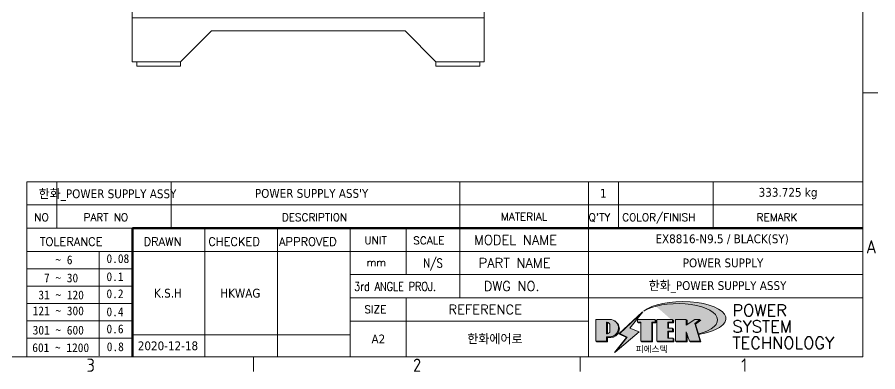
# Model space of a CAD drawing. Header units: millimetres. Extents: x 0 to 5940, y 0 to 4200.
# Drawn here: x 3918 to 5874, y 66 to 872 of the extents above; entities that cross this region are included whole.
import ezdxf
from ezdxf.enums import TextEntityAlignment as Align

# ---------------------------------------------------------------- set-up
doc = ezdxf.new("R2010")
doc.units = ezdxf.units.MM
doc.header["$LTSCALE"] = 10
doc.layers.get('0').update_dxf_attribs({"color": 3, "lineweight": 5, "true_color": 0x00ff00})
doc.layers.add('가시적인 것(ISO)', color=3, linetype='Continuous', lineweight=5, true_color=0x00ff00)
doc.layers.add('제목(ISO)', color=5, linetype='Continuous', lineweight=5, true_color=0x0000ff)
doc.layers.add('경계(ISO)', color=7, linetype='Continuous', lineweight=5)
doc.layers.add('해치(ISO)', color=7, linetype='Continuous', lineweight=5)
doc.styles.add('HAN_291', font='')
doc.styles.add('HAN_370', font='', dxfattribs={"width": 2})
doc.styles.add('RC_284', font='ROMANC.shx')
doc.styles.add('RC_287', font='ROMANC.shx')
doc.styles.add('RC_292', font='ROMANC.shx')
doc.styles.add('ROMANT_294', font='romant.shx')
doc.styles.add('문자 텍스트_PSTEK_POSCO', font='isocp.shx')
doc.styles.add('텍스트 스타일198', font='tahoma.ttf')
doc.styles.add('텍스트 스타일333', font='ROMANC.shx', dxfattribs={"width": 0.800000011920929})
doc.styles.get('HAN_291').set_extended_font_data('GulimChe')
doc.styles.get('HAN_370').set_extended_font_data('GulimChe')

# ---------------------------------------------------------------- blocks, each defined once
blk = doc.blocks.new('경계 Default Border')
at = {"layer": '경계(ISO)'}
for p, q in [((584.0000152587891, 70), (587.400016784668, 70)), ((445.4999923706055, 10), (445.4999923706055, 6.599999666213989)), ((519.7499847412109, 10), (519.7499847412109, 6.599999666213989))]:
    blk.add_line(p, q, dxfattribs=at)
at = {"layer": '경계(ISO)', "flags": 128}
blk.add_lwpolyline([(10, 10), (10, 410), (584.0000152587891, 410), (584.0000152587891, 10), (10, 10)], dxfattribs=at)
at = {"layer": '경계(ISO)', "color": 2, "true_color": 0xffff00, "char_height": 3.00000011920929, "attachment_point": 7, "style": '문자 텍스트_PSTEK_POSCO'}
for s, insert in [('A', (584.7144008173592, 33.49284856929444)), ('3', (407.5435395229536, 6.57139439638704)), ('2', (481.752739416884, 6.57139439638704)), ('1', (556.3610661041481, 6.59999988079071))]:
    blk.add_mtext(s, dxfattribs=dict(at, insert=insert))
blk = doc.blocks.new('제목 블록 PSTEK')
at = {"true_color": 0x848484}
for points in [[(317.2195697678507, 17.0593801673321), (322.0326348870767, 21.62682475217465), (322.2781991042243, 21.94392121864296), (317.0471853425802, 16.97985676345368), (318.7512090904202, 16.1899260703855), (316.0018030350395, 12.71868385740789), (316.3356552234328, 13.00206718743325), (318.9235935156908, 16.2694494742633)], [(321.9846681452406, 19.60711530335299), (321.4042753185749, 19.60711530335299), (321.4042753185749, 19.45905590879572), (321.9846681452406, 19.45905590879572)], [(324.6615819988275, 19.45905590879572), (325.4196460989604, 19.45905590879572), (325.4196460989604, 20.11051724484596), (325.2419748254881, 20.11051724484596), (325.2419748254881, 19.60711530335299), (324.4839107253602, 19.60711530335299), (324.4839107253602, 15.3430047401139), (322.1623394187076, 15.3430047401139), (322.1623394187076, 15.19494534555726), (324.6615819988275, 15.19494534555726)], [(328.2914414389548, 19.45905590879572), (329.4054050004294, 19.45905590879572), (329.4054050004294, 20.11051724484596), (329.2277337269622, 20.11051724484596), (329.2277337269622, 19.60711530335299), (328.1137701654877, 19.60711530335299), (328.1137701654877, 18.25543873810179), (328.2914414389548, 18.25543873810179)], [(332.5088862584528, 20.1105172448466), (332.3312149849806, 20.1105172448466), (332.3312149849806, 18.99741471888368), (332.5088862584528, 19.11081371413894)], [(335.6156307331414, 20.11051724484596), (335.2535118015555, 20.11051724484596), (334.2514536401189, 19.30614745124769), (335.4855464857051, 15.3430047401139), (333.1954852176545, 15.3430047401139), (333.2478643833523, 15.19494534555726), (335.6632177591723, 15.19494534555726), (334.4291249135862, 19.15808805669106)], [(328.2914414389548, 17.41554667867274), (329.4054050004294, 17.41554667867274), (329.4054050004294, 18.10737934354514), (329.2277337269622, 18.10737934354514), (329.2277337269622, 17.56360607323003), (328.1137701654877, 17.56360607323003), (328.1137701654877, 15.9944660761648), (328.2914414389548, 15.9944660761648)], [(329.5356972676428, 15.8464066816075), (329.3580259941756, 15.8464066816075), (329.3580259941756, 15.3430047401139), (325.8342124037171, 15.3430047401139), (325.8342124037171, 15.19494534555726), (329.5356972676428, 15.19494534555726)], [(332.5088862584528, 16.92964231796647), (332.3312149849806, 17.43186301645164), (332.3312149849806, 15.3430047401139), (330.0369607660135, 15.3430047401139), (330.0369607660135, 15.19494534555726), (332.5088862584528, 15.19494534555726)]]:
    blk.add_hatch(color=252, dxfattribs=at).paths.add_polyline_path(points)
at = {"true_color": 0x0000ff}
blk.add_hatch(color=5, dxfattribs=at).paths.add_polyline_path([(321.6183518841322, 17.4193704504104), (319.5281351041078, 18.24969419629727), (322.4505835294948, 22.02344462252142), (317.2195697678507, 17.0593801673321), (318.9235935156908, 16.2694494742633), (316.1741874603099, 12.79820726128571)])
at = {"true_color": 0xff0000}
h = blk.add_hatch(color=1, dxfattribs=at)
edge = h.paths.add_edge_path(flags=0)
edge.add_line((314.2242174273352, 19.60711530335299), (314.2242174273352, 17.00126995915134))
edge.add_line((314.2242174273352, 17.00126995915134), (314.3485873187598, 17.00126995915134))
edge.add_arc((314.3485873187598, 17.6527312952023), 0.6514613360509371, 270, 360)
edge.add_line((315.0000486548106, 17.6527312952023), (315.0000486548106, 18.95565396730211))
edge.add_arc((314.3485873187598, 18.95565396730212), 0.6514613360508712, 0, 90)
edge.add_line((314.3485873187598, 19.60711530335299), (314.2242174273352, 19.60711530335299))
edge = h.paths.add_edge_path()
edge.add_arc((314.9847713324306, 18.28938669179658), 1.969189947606664, 269.9999999999959, 450)
edge.add_line((314.9847713324306, 20.25857663940318), (311.7664314776902, 20.25857663940324))
edge.add_line((311.7664314776902, 20.25857663940324), (311.7664314776902, 15.3430047401139))
edge.add_line((311.7664314776902, 15.3430047401139), (314.2242174273352, 15.3430047401139))
edge.add_line((314.2242174273352, 15.3430047401139), (314.2242174273352, 16.32019674418991))
edge.add_line((314.2242174273352, 16.32019674418991), (314.9847713324307, 16.32019674418991))
at = {"true_color": 0x848484}
h = blk.add_hatch(color=252, dxfattribs=at)
edge = h.paths.add_edge_path()
edge.add_arc((314.9847713324309, 18.28938669179657), 1.969189947606666, 270, 406.8278729790604)
edge.add_arc((315.1624426058984, 18.1413272972396), 1.969189947606962, -90, 53.560984836317004, ccw=False)
edge.add_line((315.1624426058984, 16.17213734963263), (314.4018887008024, 16.17213734963263))
edge.add_line((314.4018887008024, 16.17213734963263), (314.4018887008024, 15.19494534555726))
edge.add_line((314.4018887008024, 15.19494534555726), (311.9441027511573, 15.19494534555726))
edge.add_line((311.9441027511573, 15.19494534555726), (311.9441027511573, 15.3430047401139))
edge.add_line((311.9441027511573, 15.3430047401139), (314.2242174273352, 15.3430047401139))
edge.add_line((314.2242174273352, 15.3430047401139), (314.2242174273352, 16.32019674418991))
edge.add_line((314.2242174273352, 16.32019674418991), (314.9847713324309, 16.32019674418991))
h = blk.add_hatch(color=252, dxfattribs=at)
edge = h.paths.add_edge_path()
edge.add_line((314.4018887008024, 19.45905590879572), (314.5262585922315, 19.45905590879572))
edge.add_arc((314.5262585922314, 18.80759457274939), 0.6514613360463194, 60.4189348879147, 90.00000000000318, ccw=False)
edge.add_arc((314.3485873187602, 18.95565396730057), 0.6514613360524251, 39.96992292766206, 90.00000000009999)
edge.add_line((314.3485873187591, 19.60711530335307), (314.2242174273352, 19.60711530335298))
edge.add_line((314.2242174273352, 19.60711530335299), (314.2242174273352, 17.00126995915134))
edge.add_line((314.2242174273352, 17.00126995915134), (314.3485873187591, 17.00126995915134))
edge.add_arc((314.3485873187568, 17.652731295233), 0.6514613360816299, 270.0000000002, 274.6930825552478)
edge.add_line((314.4018887008024, 17.0034541317032), (314.4018887008024, 19.45905590879572))
at = {"true_color": 0xff0000}
for points in [[(324.4839107253602, 19.60711530335299), (325.2419748254881, 19.60711530335299), (325.2419748254881, 20.25857663940324), (321.2266040451076, 20.25857663940324), (321.2266040451076, 19.60711530335299), (321.9846681452406, 19.60711530335299), (321.9846681452406, 15.3430047401139), (324.4839107253602, 15.3430047401139)], [(329.2277337269622, 20.25857663940324), (325.65654113025, 20.25857663940324), (325.65654113025, 15.3430047401139), (329.3580259941756, 15.3430047401139), (329.3580259941756, 15.9944660761648), (328.1137701654877, 15.9944660761648), (328.1137701654877, 17.56360607323003), (329.2277337269622, 17.56360607323003), (329.2277337269622, 18.25543873810179), (328.1137701654877, 18.25543873810179), (328.1137701654877, 19.60711530335299), (329.2277337269622, 19.60711530335299)], [(332.3312149849806, 20.25857663940324), (329.8592894925411, 20.25857663940324), (329.8592894925411, 15.3430047401139), (332.3312149849806, 15.3430047401139), (332.3312149849806, 17.4318630164523), (333.0701931098801, 15.3430047401139), (335.4855464857051, 15.3430047401139), (334.2514536401189, 19.30614745124769), (335.4379594596742, 20.25857663940324), (334.3071782107978, 20.25857663940324), (332.3312149849806, 18.99741471888304)]]:
    blk.add_hatch(color=1, dxfattribs=at).paths.add_polyline_path(points)
at = {"layer": '해치(ISO)', "true_color": 0x27d1fc}
h = blk.add_hatch(color=140, dxfattribs=at)
edge = h.paths.add_edge_path()
edge.add_ellipse((330.3660919371412, 20.15576403068321), major_axis=(9.100907360794343, 0), ratio=0.4069904968023172, start_angle=301.3098473703837, end_angle=507.7436900681698)
edge.add_ellipse((331.5340919371412, 20.4634168429492), major_axis=(-9.82350664112931, 0), ratio=0.3942600559756514, start_angle=111.51207141178469, end_angle=334.47025347086895, ccw=False)
edge.add_line((335.1363447531188, 16.8601935978785), (335.0955236905705, 16.99119398620872))
at = {"color": 180, "true_color": 0x3f00ff}
for p, q in [((182.475792979055, 11.79100474011392), (182.4757929790549, 51.56524660363496)), ((182.4757929790549, 51.56524660363496), (372.4757929537551, 51.56524660363496)), ((189.2651435055721, 51.56524660363496), (189.2651435055722, 41.00524660363494)), ((215.2152739891528, 41.00524660363494), (215.2152739891528, 51.56524660363496)), ((280.8758854511282, 51.56524660363496), (280.8758854511282, 41.00524660363494)), ((310.0881549537552, 51.56524660363496), (310.0881549537553, 41.00524660363494)), ((316.9044520275131, 51.56524660363496), (316.9044520275127, 41.00524660363494)), ((338.4566026226726, 51.56524660363496), (338.4566026226727, 41.00524660363494)), ((372.4757929537551, 51.56524660363496), (372.4757929537551, 11.79100474011389)), ((182.475792979055, 46.2852466036349), (372.4757929537551, 46.28524660363492)), ((182.475792979055, 41.00524660363493), (206.451475290024, 41.00524660363493)), ((222.9401812389276, 11.79100474011392), (222.9401812389276, 41.00524660363494)), ((239.4288871878316, 11.79100474011392), (239.4288871878316, 41.00524660363494)), ((255.9175931367356, 11.79100474011392), (255.9175931367356, 41.00524660363494)), ((268.6918866058747, 41.00524660363494), (268.6918866058747, 30.44524660363498)), ((280.8758854511282, 41.00524660363494), (280.8758854511282, 25.16524660363502)), ((310.088154953755, 41.00524660363494), (310.088154953755, 11.79100474011392)), ((182.475792979055, 35.72524660363497), (206.451475290024, 35.72524660363497)), ((198.8621818849491, 12.02524660363491), (198.8621818849491, 35.72524660363497)), ((206.451475290024, 35.72524660363497), (372.4757929537551, 35.72524660363497)), ((182.475792979055, 31.77524660363492), (206.451475290024, 31.77524660363492)), ((255.917593136736, 30.44524660363498), (372.4757929537552, 30.44524660363501)), ((182.475792979055, 27.82524660363487), (206.451475290024, 27.82524660363487)), ((182.475792979055, 23.87524660363505), (206.451475290024, 23.87524660363505)), ((255.9175931367359, 25.16524660363502), (372.4757929537552, 25.165246603635)), ((268.6918866058744, 25.16524660363502), (268.6918866058744, 11.79100474011392)), ((182.475792979055, 19.92524660363478), (206.451475290024, 19.92524660363478)), ((255.9175931367359, 19.88524660363481), (310.0881549537553, 19.88524660363481)), ((182.475792979055, 15.97524660363496), (206.451475290024, 15.97524660363496)), ((206.451475290024, 16.74100474011396), (255.9175931367359, 16.74100474011396)), ((182.475792979055, 11.79100474011392), (372.4757929537551, 11.79100474011389))]:
    blk.add_line(p, q, dxfattribs=at)
at = {"color": 7, "lineweight": 50}
for p, q in [((206.4514752900237, 11.79100474011392), (206.4514752900237, 41.00524660363494)), ((206.451475290024, 41.00524660363494), (372.4757929537551, 41.00524660363496))]:
    blk.add_line(p, q, dxfattribs=at)
at = {"color": 7}
for p, q in [((322.2781991042243, 21.94392121864296), (317.0471853425802, 16.97985676345368)), ((322.4505835294948, 22.02344462252142), (317.2195697678507, 17.0593801673321)), ((317.2195697678507, 17.0593801673321), (322.0326348870767, 21.62682475217465)), ((319.5281351041078, 18.24969419629727), (322.4505835294948, 22.02344462252142)), ((322.0326348870767, 21.62682475217465), (322.2781991042243, 21.94392121864296)), ((311.7664314776902, 20.25900474011391), (311.7664314776902, 15.34300474011391)), ((314.9847713324309, 20.25857663940324), (311.7664314776902, 20.25857663940324)), ((314.9847713324309, 20.25857663940324), (311.7664314776902, 20.25857663940324)), ((311.7664314776902, 20.25857663940324), (311.7664314776902, 15.3430047401139)), ((314.2242174273352, 17.00126995915134), (314.2242174273352, 19.60711530335299)), ((314.2242174273352, 19.60711530335299), (314.3485873187591, 19.60711530335299)), ((314.3485873187591, 19.60711530335299), (314.2242174273352, 19.60711530335299)), ((314.2242174273352, 19.60711530335299), (314.2242174273352, 17.00126995915134)), ((314.2242174273352, 17.00126995915134), (314.2242174273352, 19.60711530335299)), ((314.2242174273352, 19.60711530335299), (314.3485873187591, 19.60711530335299)), ((325.2419748254881, 20.25857663940324), (321.2266040451076, 20.25857663940324)), ((321.2266040451076, 20.25857663940324), (321.2266040451076, 19.60711530335299)), ((325.2419748254881, 20.25857663940324), (321.2266040451076, 20.25857663940324)), ((321.2266040451076, 20.25857663940324), (321.2266040451076, 19.60711530335299)), ((321.2266040451076, 19.60711530335299), (321.9846681452406, 19.60711530335299)), ((321.2266040451076, 19.60711530335299), (321.9846681452406, 19.60711530335299)), ((321.4042753185749, 19.60711530335299), (321.4042753185749, 19.45905590879572)), ((321.9846681452406, 19.60711530335299), (321.4042753185749, 19.60711530335299)), ((321.9846681452406, 19.60711530335299), (321.9846681452406, 15.3430047401139)), ((321.9846681452406, 19.45905590879572), (321.9846681452406, 19.60711530335299)), ((321.9846681452406, 19.60711530335299), (321.9846681452406, 15.3430047401139)), ((324.4839107253602, 19.60711530335299), (325.2419748254881, 19.60711530335299)), ((324.4839107253602, 15.3430047401139), (324.4839107253602, 19.60711530335299)), ((325.2419748254881, 19.60711530335299), (324.4839107253602, 19.60711530335299)), ((324.4839107253602, 19.60711530335299), (324.4839107253602, 15.3430047401139)), ((324.4839107253602, 19.60711530335299), (325.2419748254881, 19.60711530335299)), ((324.4839107253602, 15.3430047401139), (324.4839107253602, 19.60711530335299)), ((325.2419748254881, 19.60711530335299), (325.2419748254881, 20.25857663940324)), ((325.2419748254881, 19.60711530335299), (325.2419748254881, 20.25857663940324)), ((325.4196460989604, 20.11051724484596), (325.2419748254881, 20.11051724484596)), ((325.2419748254881, 20.11051724484596), (325.2419748254881, 19.60711530335299)), ((325.4196460989604, 19.45905590879572), (325.4196460989604, 20.11051724484596)), ((329.2277337269622, 20.25857663940324), (325.65654113025, 20.25857663940324)), ((325.65654113025, 20.25857663940324), (325.65654113025, 15.3430047401139)), ((325.65654113025, 20.25857663940324), (325.65654113025, 15.3430047401139)), ((329.2277337269622, 20.25857663940324), (325.65654113025, 20.25857663940324)), ((328.1137701654877, 18.25543873810179), (328.1137701654877, 19.60711530335299)), ((328.1137701654877, 19.60711530335299), (329.2277337269622, 19.60711530335299)), ((329.2277337269622, 19.60711530335299), (328.1137701654877, 19.60711530335299)), ((328.1137701654877, 19.60711530335299), (328.1137701654877, 18.25543873810179)), ((328.1137701654877, 18.25543873810179), (328.1137701654877, 19.60711530335299)), ((328.1137701654877, 19.60711530335299), (329.2277337269622, 19.60711530335299)), ((329.2277337269622, 19.60711530335299), (329.2277337269622, 20.25857663940324)), ((329.2277337269622, 19.60711530335299), (329.2277337269622, 20.25857663940324)), ((329.4054050004294, 20.11051724484596), (329.2277337269622, 20.11051724484596)), ((329.2277337269622, 20.11051724484596), (329.2277337269622, 19.60711530335299)), ((329.4054050004294, 19.45905590879572), (329.4054050004294, 20.11051724484596)), ((332.3312149849806, 20.25857663940324), (329.8592894925411, 20.25857663940324)), ((329.8592894925411, 20.25857663940324), (329.8592894925411, 15.3430047401139)), ((329.8592894925411, 20.25857663940324), (329.8592894925411, 15.3430047401139)), ((332.3312149849806, 20.25857663940324), (329.8592894925411, 20.25857663940324)), ((334.3071782107978, 20.25857663940324), (332.3312149849806, 18.99741471888304)), ((332.3312149849806, 18.99741471888304), (332.3312149849806, 20.25857663940324)), ((334.3071782107978, 20.25857663940324), (332.3312149849806, 18.99741471888304)), ((332.3312149849806, 18.99741471888304), (332.3312149849806, 20.25857663940324)), ((332.5088862584528, 20.1105172448466), (332.3312149849806, 20.1105172448466)), ((332.3312149849806, 20.1105172448466), (332.3312149849806, 18.99741471888368)), ((332.5088862584528, 19.11081371413894), (332.5088862584528, 20.1105172448466)), ((334.2514536401189, 19.30614745124769), (335.4379594596742, 20.25857663940324)), ((334.2514536401189, 19.30614745124769), (335.4379594596742, 20.25857663940324)), ((335.2535118015555, 20.11051724484596), (334.2514536401189, 19.30614745124769)), ((335.4379594596742, 20.25857663940324), (334.3071782107978, 20.25857663940324)), ((335.4379594596742, 20.25857663940324), (334.3071782107978, 20.25857663940324)), ((334.4291249135862, 19.15808805669104), (335.6156307331414, 20.11051724484596)), ((335.6156307331414, 20.11051724484596), (335.2535118015555, 20.11051724484596)), ((314.4018887008024, 19.45905590879572), (314.5262585922314, 19.45905590879572)), ((314.4018887008024, 17.0034541317032), (314.4018887008024, 19.45905590879572)), ((315.0000486548106, 18.95565396730275), (315.0000486548106, 17.65273129520161)), ((315.0000486548106, 18.95565396730275), (315.0000486548106, 17.65273129520161)), ((321.6183518841322, 17.4193704504104), (319.5281351041078, 18.24969419629727)), ((321.4042753185749, 19.45905590879572), (321.9846681452406, 19.45905590879572)), ((324.6615819988275, 19.45905590879572), (325.4196460989604, 19.45905590879572)), ((324.6615819988275, 15.19494534555726), (324.6615819988275, 19.45905590879572)), ((329.2277337269622, 18.25543873810179), (328.1137701654877, 18.25543873810179)), ((328.1137701654877, 18.25543873810179), (328.2914414389548, 18.25543873810179)), ((329.2277337269622, 18.25543873810179), (328.1137701654877, 18.25543873810179)), ((328.2914414389548, 18.25543873810179), (328.2914414389548, 19.45905590879572)), ((328.2914414389548, 19.45905590879572), (329.4054050004294, 19.45905590879572)), ((329.2277337269622, 17.56360607323003), (329.2277337269622, 18.25543873810179)), ((329.2277337269622, 17.56360607323003), (329.2277337269622, 18.25543873810179)), ((329.4054050004294, 18.10737934354514), (329.2277337269622, 18.10737934354514)), ((329.2277337269622, 18.10737934354514), (329.2277337269622, 17.56360607323003)), ((329.4054050004294, 17.41554667867274), (329.4054050004294, 18.10737934354514)), ((332.3312149849806, 18.99741471888368), (332.5088862584528, 19.11081371413894)), ((335.4855464857051, 15.3430047401139), (334.2514536401189, 19.30614745124769)), ((334.2514536401189, 19.30614745124769), (335.4855464857051, 15.3430047401139)), ((335.4855464857051, 15.3430047401139), (334.2514536401189, 19.30614745124769)), ((335.6632177591723, 15.19494534555726), (334.4291249135862, 19.15808805669104)), ((345.0447381189468, 17.50375595811051), (344.9867755289346, 17.689895936919)), ((314.3485873187591, 17.00126995915134), (314.2242174273352, 17.00126995915134)), ((314.2242174273352, 17.00126995915134), (314.3485873187591, 17.00126995915134)), ((314.3485873187591, 17.00126995915134), (314.2242174273352, 17.00126995915134)), ((314.2242174273352, 16.32019674418991), (314.9847713324309, 16.32019674418991)), ((314.2242174273352, 15.3430047401139), (314.2242174273352, 16.32019674418991)), ((314.9847713324309, 16.32019674418991), (314.2242174273352, 16.32019674418991)), ((314.2242174273352, 16.32019674418991), (314.2242174273352, 15.3430047401139)), ((314.2242174273352, 16.32019674418991), (314.9847713324309, 16.32019674418991)), ((314.2242174273352, 15.3430047401139), (314.2242174273352, 16.32019674418991)), ((314.4018887008024, 16.17213734963263), (315.162442605898, 16.17213734963263)), ((314.4018887008024, 15.19494534555726), (314.4018887008024, 16.17213734963263)), ((318.7512090904202, 16.1899260703855), (316.0018030350395, 12.71868385740789)), ((316.1741874603099, 12.79820726128571), (321.6183518841322, 17.4193704504104)), ((318.9235935156908, 16.2694494742633), (316.1741874603099, 12.79820726128571)), ((316.3356552234328, 13.00206718743325), (318.9235935156908, 16.2694494742633)), ((317.0471853425802, 16.97985676345368), (318.7512090904202, 16.1899260703855)), ((318.9235935156908, 16.2694494742633), (317.2195697678507, 17.0593801673321)), ((317.2195697678507, 17.0593801673321), (318.9235935156908, 16.2694494742633)), ((328.1137701654877, 17.56360607323003), (329.2277337269622, 17.56360607323003)), ((328.1137701654877, 15.9944660761648), (328.1137701654877, 17.56360607323003)), ((329.2277337269622, 17.56360607323003), (328.1137701654877, 17.56360607323003)), ((328.1137701654877, 17.56360607323003), (328.1137701654877, 15.9944660761648)), ((328.1137701654877, 17.56360607323003), (329.2277337269622, 17.56360607323003)), ((328.1137701654877, 15.9944660761648), (328.1137701654877, 17.56360607323003)), ((329.3580259941756, 15.9944660761648), (328.1137701654877, 15.9944660761648)), ((328.1137701654877, 15.9944660761648), (328.2914414389548, 15.9944660761648)), ((329.3580259941756, 15.9944660761648), (328.1137701654877, 15.9944660761648)), ((328.2914414389548, 15.9944660761648), (328.2914414389548, 17.41554667867274)), ((328.2914414389548, 17.41554667867274), (329.4054050004294, 17.41554667867274)), ((329.3580259941756, 15.3430047401139), (329.3580259941756, 15.9944660761648)), ((329.3580259941756, 15.3430047401139), (329.3580259941756, 15.9944660761648)), ((329.5356972676428, 15.8464066816075), (329.3580259941756, 15.8464066816075)), ((329.3580259941756, 15.8464066816075), (329.3580259941756, 15.3430047401139)), ((329.5356972676428, 15.19494534555726), (329.5356972676428, 15.8464066816075)), ((332.3312149849806, 17.4318630164523), (333.0701931098801, 15.3430047401139)), ((332.3312149849806, 15.3430047401139), (332.3312149849806, 17.4318630164523)), ((332.5088862584528, 16.92964231796647), (332.3312149849806, 17.43186301645164)), ((332.3312149849806, 17.43186301645164), (332.3312149849806, 15.3430047401139)), ((332.3312149849806, 17.4318630164523), (333.0701931098801, 15.3430047401139)), ((332.3312149849806, 15.3430047401139), (332.3312149849806, 17.4318630164523)), ((332.5088862584528, 15.19494534555726), (332.5088862584528, 16.92964231796647)), ((311.7664314776902, 15.3430047401139), (314.2242174273352, 15.3430047401139)), ((311.7664314776902, 15.3430047401139), (314.2242174273352, 15.3430047401139)), ((314.2242174273352, 15.3430047401139), (311.9441027511573, 15.3430047401139)), ((311.9441027511573, 15.3430047401139), (311.9441027511573, 15.19494534555726)), ((311.9441027511573, 15.19494534555726), (314.4018887008024, 15.19494534555726)), ((321.9846681452406, 15.3430047401139), (324.4839107253602, 15.3430047401139)), ((321.9846681452406, 15.3430047401139), (324.4839107253602, 15.3430047401139)), ((324.4839107253602, 15.3430047401139), (322.1623394187076, 15.3430047401139)), ((322.1623394187076, 15.3430047401139), (322.1623394187076, 15.19494534555726)), ((322.1623394187076, 15.19494534555726), (324.6615819988275, 15.19494534555726)), ((325.65654113025, 15.3430047401139), (329.3580259941756, 15.3430047401139)), ((325.65654113025, 15.3430047401139), (329.3580259941756, 15.3430047401139)), ((329.3580259941756, 15.3430047401139), (325.8342124037171, 15.3430047401139)), ((325.8342124037171, 15.3430047401139), (325.8342124037171, 15.19494534555726)), ((325.8342124037171, 15.19494534555726), (329.5356972676428, 15.19494534555726)), ((329.8592894925411, 15.3430047401139), (332.3312149849806, 15.3430047401139)), ((329.8592894925411, 15.3430047401139), (332.3312149849806, 15.3430047401139)), ((332.3312149849806, 15.3430047401139), (330.0369607660135, 15.3430047401139)), ((330.0369607660135, 15.3430047401139), (330.0369607660135, 15.19494534555726)), ((330.0369607660135, 15.19494534555726), (332.5088862584528, 15.19494534555726)), ((333.0701931098801, 15.3430047401139), (335.4855464857051, 15.3430047401139)), ((333.0701931098801, 15.3430047401139), (335.4855464857051, 15.3430047401139)), ((335.4855464857051, 15.3430047401139), (333.1954852176545, 15.3430047401139)), ((333.1954852176545, 15.3430047401139), (333.2478643833523, 15.19494534555726)), ((333.2478643833523, 15.19494534555726), (335.6632177591723, 15.19494534555726)), ((316.0018030350395, 12.71868385740789), (316.3356552234328, 13.00206718743325))]:
    blk.add_line(p, q, dxfattribs=at)
at = {"color": 5, "true_color": 0x0000ff}
for p, q in [((322.4505835294948, 22.02344462252142), (317.2195697678507, 17.0593801673321)), ((319.5281351041078, 18.24969419629727), (322.4505835294948, 22.02344462252142)), ((321.6183518841322, 17.4193704504104), (319.5281351041078, 18.24969419629727)), ((316.1741874603099, 12.79820726128571), (321.6183518841322, 17.4193704504104)), ((318.9235935156908, 16.2694494742633), (316.1741874603099, 12.79820726128571)), ((317.2195697678507, 17.0593801673321), (318.9235935156908, 16.2694494742633))]:
    blk.add_line(p, q, dxfattribs=at)
at = {"color": 1, "true_color": 0xff0000}
for p, q in [((314.9847713324309, 20.25857663940324), (311.7664314776902, 20.25857663940324)), ((311.7664314776902, 20.25857663940324), (311.7664314776902, 15.3430047401139)), ((314.2242174273352, 17.00126995915134), (314.2242174273352, 19.60711530335299)), ((314.2242174273352, 19.60711530335299), (314.3485873187591, 19.60711530335299)), ((325.2419748254881, 20.25857663940324), (321.2266040451076, 20.25857663940324)), ((321.2266040451076, 20.25857663940324), (321.2266040451076, 19.60711530335299)), ((321.2266040451076, 19.60711530335299), (321.9846681452406, 19.60711530335299)), ((321.9846681452406, 19.60711530335299), (321.9846681452406, 15.3430047401139)), ((324.4839107253602, 19.60711530335299), (325.2419748254881, 19.60711530335299)), ((324.4839107253602, 15.3430047401139), (324.4839107253602, 19.60711530335299)), ((325.2419748254881, 19.60711530335299), (325.2419748254881, 20.25857663940324)), ((329.2277337269622, 20.25857663940324), (325.65654113025, 20.25857663940324)), ((325.65654113025, 20.25857663940324), (325.65654113025, 15.3430047401139)), ((328.1137701654877, 18.25543873810179), (328.1137701654877, 19.60711530335299)), ((328.1137701654877, 19.60711530335299), (329.2277337269622, 19.60711530335299)), ((329.2277337269622, 19.60711530335299), (329.2277337269622, 20.25857663940324)), ((332.3312149849806, 20.25857663940324), (329.8592894925411, 20.25857663940324)), ((329.8592894925411, 20.25857663940324), (329.8592894925411, 15.3430047401139)), ((334.3071782107978, 20.25857663940324), (332.3312149849806, 18.99741471888304)), ((332.3312149849806, 18.99741471888304), (332.3312149849806, 20.25857663940324)), ((334.2514536401189, 19.30614745124769), (335.4379594596742, 20.25857663940324)), ((335.4379594596742, 20.25857663940324), (334.3071782107978, 20.25857663940324)), ((315.0000486548106, 18.95565396730275), (315.0000486548106, 17.65273129520161)), ((329.2277337269622, 18.25543873810179), (328.1137701654877, 18.25543873810179)), ((329.2277337269622, 17.56360607323003), (329.2277337269622, 18.25543873810179)), ((335.4855464857051, 15.3430047401139), (334.2514536401189, 19.30614745124769)), ((314.3485873187591, 17.00126995915134), (314.2242174273352, 17.00126995915134)), ((314.2242174273352, 16.32019674418991), (314.9847713324309, 16.32019674418991)), ((314.2242174273352, 15.3430047401139), (314.2242174273352, 16.32019674418991)), ((328.1137701654877, 17.56360607323003), (329.2277337269622, 17.56360607323003)), ((328.1137701654877, 15.9944660761648), (328.1137701654877, 17.56360607323003)), ((329.3580259941756, 15.9944660761648), (328.1137701654877, 15.9944660761648)), ((329.3580259941756, 15.3430047401139), (329.3580259941756, 15.9944660761648)), ((332.3312149849806, 17.4318630164523), (333.0701931098801, 15.3430047401139)), ((332.3312149849806, 15.3430047401139), (332.3312149849806, 17.4318630164523)), ((311.7664314776902, 15.3430047401139), (314.2242174273352, 15.3430047401139)), ((321.9846681452406, 15.3430047401139), (324.4839107253602, 15.3430047401139)), ((325.65654113025, 15.3430047401139), (329.3580259941756, 15.3430047401139)), ((329.8592894925411, 15.3430047401139), (332.3312149849806, 15.3430047401139)), ((333.0701931098801, 15.3430047401139), (335.4855464857051, 15.3430047401139))]:
    blk.add_line(p, q, dxfattribs=at)
at = {"color": 7}
for centre, radius, start, end in [((314.3485873187598, 18.95565396730211), 0.6514613360508712, 0, 90), ((314.3485873187602, 18.95565396730057), 0.6514613360524251, 39.96992292766117, 90), ((314.3485873187598, 18.95565396730212), 0.6514613360508712, 0, 90), ((314.9847713324309, 18.28938669179658), 1.969189947606665, 270, 90), ((314.9847713324309, 18.28938669179658), 1.969189947606665, 270, 90), ((314.9847713324307, 18.2893866917965), 1.969189947606594, 270, 46.82787297909833), ((315.1624426058984, 18.1413272972396), 1.969189947606961, 270, 53.56098483636067), ((314.3485873187597, 17.65273129520228), 0.6514613360509381, 270, 0), ((314.3485873187598, 17.6527312952023), 0.6514613360509381, 270, 0), ((314.5262585922314, 18.80759457274939), 0.6514613360463193, 60.41893488791137, 90), ((314.3485873187568, 17.652731295233), 0.6514613360816299, 270, 274.6930825552478)]:
    blk.add_arc(centre, radius, start, end, dxfattribs=at)
at = {"color": 1, "true_color": 0xff0000}
for centre, radius, start, end in [((314.3485873187598, 18.95565396730211), 0.6514613360508712, 0, 90), ((314.9847713324309, 18.28938669179657), 1.969189947606665, 270, 90), ((314.3485873187598, 17.6527312952023), 0.6514613360509381, 270, 0)]:
    blk.add_arc(centre, radius, start, end, dxfattribs=at)
at = {"layer": '제목(ISO)', "lineweight": 18}
blk.add_line((182.475792979055, 35.72500474011393), (182.475792979055, 11.79100474011392), dxfattribs=at)
at = {"layer": '제목(ISO)'}
for p, q in [((322.2781991042243, 21.94392121864296), (317.0471853425802, 16.97985676345368)), ((322.4505835294948, 22.02344462252142), (317.2195697678507, 17.0593801673321)), ((317.2195697678507, 17.0593801673321), (322.0326348870767, 21.62682475217465)), ((319.5281351041078, 18.24969419629727), (322.4505835294948, 22.02344462252142)), ((322.0326348870767, 21.62682475217465), (322.2781991042243, 21.94392121864296)), ((314.9847713324306, 20.25857663940324), (311.7664314776902, 20.25857663940324)), ((311.7664314776902, 20.25857663940324), (311.7664314776902, 15.3430047401139)), ((314.2242174273352, 17.00126995915134), (314.2242174273352, 19.60711530335299)), ((314.2242174273352, 19.60711530335299), (314.3485873187598, 19.60711530335299)), ((314.3485873187591, 19.60711530335299), (314.2242174273352, 19.60711530335299)), ((314.2242174273352, 19.60711530335299), (314.2242174273352, 17.00126995915134)), ((325.2419748254881, 20.25857663940324), (321.2266040451076, 20.25857663940324)), ((321.2266040451076, 20.25857663940324), (321.2266040451076, 19.60711530335299)), ((321.2266040451076, 19.60711530335299), (321.9846681452406, 19.60711530335299)), ((321.9846681452406, 19.60711530335299), (321.4042753185749, 19.60711530335299)), ((321.4042753185749, 19.60711530335299), (321.4042753185749, 19.45905590879572)), ((321.9846681452406, 19.60711530335299), (321.9846681452406, 15.3430047401139)), ((321.9846681452406, 19.45905590879572), (321.9846681452406, 19.60711530335299)), ((324.4839107253602, 19.60711530335299), (325.2419748254881, 19.60711530335299)), ((324.4839107253602, 15.3430047401139), (324.4839107253602, 19.60711530335299)), ((325.2419748254881, 19.60711530335299), (324.4839107253602, 19.60711530335299)), ((324.4839107253602, 19.60711530335299), (324.4839107253602, 15.3430047401139)), ((325.2419748254881, 19.60711530335299), (325.2419748254881, 20.25857663940324)), ((325.4196460989604, 20.11051724484596), (325.2419748254881, 20.11051724484596)), ((325.2419748254881, 20.11051724484596), (325.2419748254881, 19.60711530335299)), ((325.4196460989604, 19.45905590879572), (325.4196460989604, 20.11051724484596)), ((329.2277337269622, 20.25857663940324), (325.65654113025, 20.25857663940324)), ((325.65654113025, 20.25857663940324), (325.65654113025, 15.3430047401139)), ((328.1137701654877, 18.25543873810179), (328.1137701654877, 19.60711530335299)), ((328.1137701654877, 19.60711530335299), (329.2277337269622, 19.60711530335299)), ((329.2277337269622, 19.60711530335299), (328.1137701654877, 19.60711530335299)), ((328.1137701654877, 19.60711530335299), (328.1137701654877, 18.25543873810179)), ((329.2277337269622, 19.60711530335299), (329.2277337269622, 20.25857663940324)), ((329.4054050004294, 20.11051724484596), (329.2277337269622, 20.11051724484596)), ((329.2277337269622, 20.11051724484596), (329.2277337269622, 19.60711530335299)), ((329.4054050004294, 19.45905590879572), (329.4054050004294, 20.11051724484596)), ((332.3312149849806, 20.25857663940324), (329.8592894925411, 20.25857663940324)), ((329.8592894925411, 20.25857663940324), (329.8592894925411, 15.3430047401139)), ((334.3071782107978, 20.25857663940324), (332.3312149849806, 18.99741471888304)), ((332.3312149849806, 18.99741471888304), (332.3312149849806, 20.25857663940324)), ((332.5088862584528, 20.1105172448466), (332.3312149849806, 20.1105172448466)), ((332.3312149849806, 20.1105172448466), (332.3312149849806, 18.99741471888368)), ((332.5088862584528, 19.11081371413894), (332.5088862584528, 20.1105172448466)), ((334.2514536401189, 19.30614745124769), (335.4379594596742, 20.25857663940324)), ((335.2535118015555, 20.11051724484596), (334.2514536401189, 19.30614745124769)), ((335.4379594596742, 20.25857663940324), (334.3071782107978, 20.25857663940324)), ((334.4291249135862, 19.15808805669106), (335.6156307331414, 20.11051724484596)), ((335.6156307331414, 20.11051724484596), (335.2535118015555, 20.11051724484596)), ((314.4018887008024, 19.45905590879572), (314.5262585922314, 19.45905590879572)), ((314.4018887008024, 17.0034541317032), (314.4018887008024, 19.45905590879572)), ((315.0000486548106, 18.95565396730211), (315.0000486548106, 17.6527312952023)), ((321.6183518841322, 17.4193704504104), (319.5281351041078, 18.24969419629727)), ((321.4042753185749, 19.45905590879572), (321.9846681452406, 19.45905590879572)), ((324.6615819988275, 19.45905590879572), (325.4196460989604, 19.45905590879572)), ((324.6615819988275, 15.19494534555726), (324.6615819988275, 19.45905590879572)), ((329.2277337269622, 18.25543873810179), (328.1137701654877, 18.25543873810179)), ((328.1137701654877, 18.25543873810179), (328.2914414389548, 18.25543873810179)), ((328.2914414389548, 19.45905590879572), (329.4054050004294, 19.45905590879572)), ((328.2914414389548, 18.25543873810179), (328.2914414389548, 19.45905590879572)), ((329.2277337269622, 17.56360607323003), (329.2277337269622, 18.25543873810179)), ((329.4054050004294, 18.10737934354514), (329.2277337269622, 18.10737934354514)), ((329.2277337269622, 18.10737934354514), (329.2277337269622, 17.56360607323003)), ((329.4054050004294, 17.41554667867274), (329.4054050004294, 18.10737934354514)), ((332.3312149849806, 18.99741471888368), (332.5088862584528, 19.11081371413894)), ((335.4855464857051, 15.3430047401139), (334.2514536401189, 19.30614745124769)), ((334.2514536401189, 19.30614745124769), (335.4855464857051, 15.3430047401139)), ((335.6632177591723, 15.19494534555726), (334.4291249135862, 19.15808805669106)), ((314.3485873187598, 17.00126995915134), (314.2242174273352, 17.00126995915134)), ((314.2242174273352, 17.00126995915134), (314.3485873187591, 17.00126995915134)), ((314.2242174273352, 15.3430047401139), (314.2242174273352, 16.32019674418991)), ((314.2242174273352, 16.32019674418991), (314.9847713324307, 16.32019674418991)), ((314.9847713324309, 16.32019674418991), (314.2242174273352, 16.32019674418991)), ((314.2242174273352, 16.32019674418991), (314.2242174273352, 15.3430047401139)), ((314.4018887008024, 15.19494534555726), (314.4018887008024, 16.17213734963263)), ((314.4018887008024, 16.17213734963263), (315.1624426058984, 16.17213734963263)), ((318.7512090904202, 16.1899260703855), (316.0018030350395, 12.71868385740789)), ((316.1741874603099, 12.79820726128571), (321.6183518841322, 17.4193704504104)), ((318.9235935156908, 16.2694494742633), (316.1741874603099, 12.79820726128571)), ((316.3356552234328, 13.00206718743325), (318.9235935156908, 16.2694494742633)), ((317.0471853425802, 16.97985676345368), (318.7512090904202, 16.1899260703855)), ((317.2195697678507, 17.0593801673321), (318.9235935156908, 16.2694494742633)), ((318.9235935156908, 16.2694494742633), (317.2195697678507, 17.0593801673321)), ((328.1137701654877, 15.9944660761648), (328.1137701654877, 17.56360607323003)), ((328.1137701654877, 17.56360607323003), (329.2277337269622, 17.56360607323003)), ((329.2277337269622, 17.56360607323003), (328.1137701654877, 17.56360607323003)), ((328.1137701654877, 17.56360607323003), (328.1137701654877, 15.9944660761648)), ((329.3580259941756, 15.9944660761648), (328.1137701654877, 15.9944660761648)), ((328.1137701654877, 15.9944660761648), (328.2914414389548, 15.9944660761648)), ((328.2914414389548, 17.41554667867274), (329.4054050004294, 17.41554667867274)), ((328.2914414389548, 15.9944660761648), (328.2914414389548, 17.41554667867274)), ((329.3580259941756, 15.3430047401139), (329.3580259941756, 15.9944660761648)), ((329.5356972676428, 15.8464066816075), (329.3580259941756, 15.8464066816075)), ((329.3580259941756, 15.8464066816075), (329.3580259941756, 15.3430047401139)), ((329.5356972676428, 15.19494534555726), (329.5356972676428, 15.8464066816075)), ((332.3312149849806, 15.3430047401139), (332.3312149849806, 17.4318630164523)), ((332.3312149849806, 17.4318630164523), (333.0701931098801, 15.3430047401139)), ((332.5088862584528, 16.92964231796647), (332.3312149849806, 17.43186301645164)), ((332.3312149849806, 17.43186301645164), (332.3312149849806, 15.3430047401139)), ((332.5088862584528, 15.19494534555726), (332.5088862584528, 16.92964231796647)), ((311.7664314776902, 15.3430047401139), (314.2242174273352, 15.3430047401139)), ((314.2242174273352, 15.3430047401139), (311.9441027511573, 15.3430047401139)), ((311.9441027511573, 15.3430047401139), (311.9441027511573, 15.19494534555726)), ((311.9441027511573, 15.19494534555726), (314.4018887008024, 15.19494534555726)), ((321.9846681452406, 15.3430047401139), (324.4839107253602, 15.3430047401139)), ((324.4839107253602, 15.3430047401139), (322.1623394187076, 15.3430047401139)), ((322.1623394187076, 15.3430047401139), (322.1623394187076, 15.19494534555726)), ((322.1623394187076, 15.19494534555726), (324.6615819988275, 15.19494534555726)), ((325.65654113025, 15.3430047401139), (329.3580259941756, 15.3430047401139)), ((329.3580259941756, 15.3430047401139), (325.8342124037171, 15.3430047401139)), ((325.8342124037171, 15.3430047401139), (325.8342124037171, 15.19494534555726)), ((325.8342124037171, 15.19494534555726), (329.5356972676428, 15.19494534555726)), ((329.8592894925411, 15.3430047401139), (332.3312149849806, 15.3430047401139)), ((332.3312149849806, 15.3430047401139), (330.0369607660135, 15.3430047401139)), ((330.0369607660135, 15.3430047401139), (330.0369607660135, 15.19494534555726)), ((330.0369607660135, 15.19494534555726), (332.5088862584528, 15.19494534555726)), ((333.0701931098801, 15.3430047401139), (335.4855464857051, 15.3430047401139)), ((335.4855464857051, 15.3430047401139), (333.1954852176545, 15.3430047401139)), ((333.1954852176545, 15.3430047401139), (333.2478643833523, 15.19494534555726)), ((333.2478643833523, 15.19494534555726), (335.6632177591723, 15.19494534555726)), ((316.0018030350395, 12.71868385740789), (316.3356552234328, 13.00206718743325))]:
    blk.add_line(p, q, dxfattribs=at)
at = {"layer": '제목(ISO)', "color": 4, "true_color": 0x00ffff}
blk.add_line((335.1363447531188, 16.8601935978785), (335.0955236905705, 16.99119398620872), dxfattribs=at)
at = {"layer": '제목(ISO)'}
for centre, radius, start, end in [((314.3485873187598, 18.95565396730212), 0.6514613360508712, 0, 90), ((314.3485873187602, 18.95565396730057), 0.6514613360524251, 39.96992292766117, 90), ((314.9847713324306, 18.28938669179658), 1.969189947606664, 46.82787297909431, 90), ((314.9847713324307, 18.2893866917965), 1.969189947606594, 270, 46.82787297909833), ((314.9847713324309, 18.28938669179657), 1.969189947606666, 270, 46.8278729790603), ((315.1624426058984, 18.1413272972396), 1.969189947606962, 270, 53.56098483631701), ((314.3485873187598, 17.6527312952023), 0.6514613360509371, 270, 0), ((314.5262585922314, 18.80759457274939), 0.6514613360463193, 60.41893488791137, 90), ((314.3485873187568, 17.652731295233), 0.6514613360816299, 270, 274.6930825552478)]:
    blk.add_arc(centre, radius, start, end, dxfattribs=at)
at = {"layer": '제목(ISO)', "color": 4, "true_color": 0x00ffff}
for centre, major_axis, ratio, start_param, end_param in [((331.5340919371412, 20.4634168429492), (9.82350664112931, 0), 0.3942600559756514, 5.087845455444478, 8.97919982663645), ((330.3660919371412, 20.15576403068321), (9.100907360794343, 0), 0.4069904968023172, 5.258848905294775, 8.861799147915196)]:
    blk.add_ellipse(centre, major_axis=major_axis, ratio=ratio, start_param=start_param, end_param=end_param, dxfattribs=at)
at = {"color": 2, "true_color": 0xffff00}
for s, height, style, p in [('NO', 1.742399930953979, 'RC_284', (184.135398793432, 42.62317362549192)), ('PART NO', 1.742399930953979, 'RC_284', (195.3359407378685, 42.62317362549192)), ('DESCRIPTION', 1.742399930953979, 'RC_284', (240.4025565652523, 42.62317362549192)), ("Q'TY", 1.742399930953979, 'RC_284', (310.1440786515383, 42.62317362549192)), ('COLOR/FINISH', 1.742399930953979, 'RC_284', (317.7725341324144, 42.62317362549192)), ('REMARK', 1.742399930953979, 'RC_284', (348.346649953877, 42.62317362549192)), ('MODEL NAME', 2.178000062704086, 'RC_292', (284.096330289083, 37.25462520371384)), (' TOLERANCE', 1.899999976158142, 'RC_287', (184.0872874387979, 37.00893196870329)), ('DRAWN', 1.899999976158142, 'RC_287', (208.9766620976279, 37.00893196870329)), ('CHECKED', 1.899999976158142, 'RC_287', (223.6856844514997, 37.00893196870329)), ('APPROVED', 1.899999976158142, 'RC_287', (239.7795453577791, 37.00893196870329)), ('UNIT', 1.742399930953979, 'RC_284', (259.1652673287452, 37.34317362549218)), ('SCALE', 1.742399930953979, 'RC_284', (270.2934779252897, 37.34317362549218)), ('    ~ 6', 2.000000029802322, 'HAN_291', (183.7721304966814, 32.8176515608431)), ('0.08', 2.000000029802322, 'HAN_291', (200.5467345600617, 33.09873600004101)), ('mm', 1.742399930953979, 'RC_284', (259.6505418159997, 32.3543089683787)), ('PART NAME', 2.178000062704086, 'RC_292', (285.1416959765849, 32.03045329421792)), ('  7 ~ 30', 2.000000029802322, 'HAN_291', (183.7721304966814, 28.70538114822415)), ('0.1', 2.000000029802322, 'HAN_291', (200.5467345600617, 28.98646558742206)), (' DWG NO.', 2.178000062704086, 'RC_292', (284.8124284083233, 26.75045329421772)), (' 31 ~ 120', 2.000000029802322, 'HAN_291', (183.7721304966814, 24.82628181916237)), ('0.2', 2.000000029802322, 'HAN_291', (200.5467345600617, 25.10736625836028)), ('REFERENCE', 2.178000062704086, 'RC_292', (278.2741065029841, 21.43214925458022)), ('121 ~ 300', 2.000000029802322, 'HAN_291', (183.7721304966814, 21.21401206133254)), ('0.4', 2.000000029802322, 'HAN_291', (200.5467345600617, 20.99509650053045)), ('SIZE', 1.742399930953979, 'RC_284', (259.1652673287452, 21.69497768947366)), ('301 ~ 600', 2.000000029802322, 'HAN_291', (183.7721304966814, 16.83491273227077)), ('0.6', 2.000000029802322, 'HAN_291', (200.5467345600617, 17.11599717146868)), ('601 ~ 1200', 2.000000029802322, 'HAN_291', (183.6802025156883, 12.84759660881125)), ('0.8', 2.000000029802322, 'HAN_291', (200.6097246063884, 13.05732192299702))]:
    blk.add_text(s, height=height, dxfattribs=dict(at, style=style)).set_placement(p)
at = {"color": 2, "true_color": 0xffff00, "style": 'RC_284'}
blk.add_text('MATERIAL', height=1.742399930953979, dxfattribs=at).set_placement((295.4820202024417, 43.64524660363492), align=Align.MIDDLE_CENTER)
at = {"color": 7, "style": '텍스트 스타일333', "width": 0.7999999523162842}
blk.add_text('N/S', height=2.000000029802322, dxfattribs=at).set_placement((274.7838860285014, 33.08524660363496), align=Align.MIDDLE_CENTER)
at = {"color": 2, "true_color": 0xffff00, "style": '텍스트 스타일333', "width": 0.7999999523162842}
blk.add_text('3rd ANGLE PROJ.', height=2.000000029802322, dxfattribs=at).set_placement((256.8430306642954, 26.76148381654429))
at = {"color": 7, "style": 'ROMANT_294'}
for s, p in [('POWER', (342.82727231297, 20.97115304607566)), ('SYSTEM', (342.82727231297, 17.3284636719184)), ('TECHNOLOGY', (342.82727231297, 13.57194088644453))]:
    blk.add_text(s, height=2.700000107288361, dxfattribs=at).set_placement(p)
at = {"color": 7, "insert": (320.8519732224835, 14.21236326823155), "char_height": 1.400000005960464, "attachment_point": 1, "line_spacing_factor": 0.3319999873638153, "style": 'HAN_370'}
blk.add_mtext('\\fHY견고딕|b0|i0;\\H1.4000;피에스텍', dxfattribs=at)
at = {"layer": '제목(ISO)', "color": 7, "style": '텍스트 스타일198'}
for tag, p in [('부품_번호_001', (185.1236627616135, 47.83624717583162)), ('설명_001', (234.2908573568334, 47.92245856837096)), ("3._Q'TY_001", (312.7051684940307, 47.92188863680521)), ('질량\\P3;_001', (348.7935333225693, 48.1643332325385)), ('1._MODEL_NAME_001', (325.344038235176, 37.59694572408125)), ('제목_001', (331.5369753237626, 32.12134217035067)), ('설계자_001', (211.3593608085119, 25.23312566343435)), ('점검자_001', (226.4283219502686, 25.23446884679021)), ('부품_번호_001', (323.7829030148454, 26.9614511642895)), ('시트_크기_001', (260.7896290458918, 14.81730632141838)), ('프로젝트_001', (282.5577972522712, 14.85943062359047)), ('작성_날짜_001', (207.6662781715662, 13.26600473167383))]:
    blk.add_attdef(tag, p, '', height=2.000000029802322, dxfattribs=at)
for tag, p in [('재질', (295.4820202024417, 48.92524660363499)), ('4._COLOR', (327.6805273250926, 48.92524660363493)), ('엔지니어링_승인자', (247.673240162284, 26.23312567187446)), ('점검_날짜', (231.1845342133799, 14.26600474011394)), ('엔지니어링_승인_날짜', (247.6732401622839, 14.26600474011394))]:
    blk.add_attdef(tag, text='', height=2.000000029802322, dxfattribs=at).set_placement(p, align=Align.MIDDLE_CENTER)

msp = doc.modelspace()

# ---------------------------------------------------------------- linework, layer by layer
at = {"layer": '가시적인 것(ISO)'}
for p, q in [((4179.322579398287, 870.6877691946466), (4179.32257939825, 2370.687769194647)), ((4979.322579398249, 2370.687769194667), (4979.322579398286, 870.6877691946672)), ((4179.322579398287, 870.6877691946466), (4979.322579398286, 870.6877691946672)), ((4179.322579398287, 870.6877691946465), (4179.322579398289, 770.6877691946465)), ((4979.322579398287, 870.6877691946669), (4179.322579398287, 870.6877691946465)), ((4979.322579398287, 870.6877691946669), (4979.322579398289, 770.687769194667)), ((4289.322579398289, 770.6877691946494), (4359.322579398287, 840.6877691946512)), ((4359.322579398287, 840.6877691946514), (4799.322579398288, 840.6877691946626)), ((4799.322579398288, 840.6877691946625), (4869.322579398289, 770.6877691946643)), ((4289.322579398289, 770.6877691946494), (4179.322579398289, 770.6877691946465)), ((4189.322579398284, 770.6877691946469), (4189.322579398284, 760.6877691946468)), ((4289.322579398284, 770.6877691946494), (4289.322579398284, 760.6877691946494)), ((4869.322579398284, 770.6877691946642), (4869.322579398284, 760.6877691946642)), ((4979.322579398289, 770.687769194667), (4869.322579398289, 770.6877691946644)), ((4969.322579398284, 770.6877691946668), (4969.322579398284, 760.6877691946668)), ((4289.322579398284, 760.6877691946494), (4189.322579398284, 760.6877691946468)), ((4969.322579398284, 760.6877691946668), (4869.322579398284, 760.6877691946642))]:
    msp.add_line(p, q, dxfattribs=at)

# ---------------------------------------------------------------- block references
at = {"xscale": 10, "yscale": 10, "zscale": 10}
msp.add_blockref('경계 Default Border', (0, 0), dxfattribs=at)
ref = msp.add_blockref('제목 블록 PSTEK', (2115.242070462448, -17.91004740113895), dxfattribs=dict(xscale=10, yscale=10, zscale=10))
ref.add_attrib('설계자_001', 'K.S.H', (4228.835678547568, 234.4212092332045), dxfattribs={"layer": '제목(ISO)', "color": 7, "height": 20.00000029802322, "style": '텍스트 스타일198'})
ref.add_attrib('점검자_001', 'HKWAG', (4379.525289965134, 234.4346410667632), dxfattribs={"layer": '제목(ISO)', "color": 7, "height": 20.00000029802322, "style": '텍스트 스타일198'})
ref.add_attrib('프로젝트_001', '한화에어로', (4940.82004298516, 130.6842588347657), dxfattribs={"layer": '제목(ISO)', "color": 7, "height": 20.00000029802322, "style": '텍스트 스타일198'})
ref.add_attrib('시트_크기_001', 'A2', (4723.138360921365, 130.2630158130448), dxfattribs={"layer": '제목(ISO)', "color": 7, "height": 20.00000029802322, "style": '텍스트 스타일198'})
ref.add_attrib("3._Q'TY_001", '1', (5242.293755402755, 461.3088389669131), dxfattribs={"layer": '제목(ISO)', "color": 7, "height": 20.00000029802322, "style": '텍스트 스타일198'})
ref.add_attrib('작성_날짜_001', '2020-12-18', (4191.904852178111, 114.7499999155994), dxfattribs={"layer": '제목(ISO)', "color": 7, "height": 20.00000029802322, "style": '텍스트 스타일198'})
ref.add_attrib('부품_번호_001', '한화_POWER SUPPLY ASSY', (5353.071100610901, 251.704464241756), dxfattribs={"layer": '제목(ISO)', "color": 7, "height": 20.00000029802322, "style": '텍스트 스타일198'})
ref.add_attrib('1._MODEL_NAME_001', 'EX8816-N9.5 / BLACK(SY)', (5368.682452814207, 358.0594098396736), dxfattribs={"layer": '제목(ISO)', "color": 7, "height": 20.00000029802322, "style": '텍스트 스타일198'})
ref.add_attrib('질량\\P3;_001', '333.725 kg', (5603.177403688141, 463.733284924246), dxfattribs={"layer": '제목(ISO)', "color": 7, "height": 20.00000029802322, "style": '텍스트 스타일198'})
ref.add_attrib('설명_001', "POWER SUPPLY ASS'Y", (4458.150644030783, 461.3145382825707), dxfattribs={"layer": '제목(ISO)', "color": 7, "height": 20.00000029802322, "style": '텍스트 스타일198'})
ref.add_attrib('부품_번호_001', '한화_POWER SUPPLY ASSY', (3966.478698078583, 460.4524243571773), dxfattribs={"layer": '제목(ISO)', "color": 7, "height": 20.00000029802322, "style": '텍스트 스타일198'})
ref.add_attrib('제목_001', 'POWER SUPPLY', (5430.611823700075, 303.3033743023677), dxfattribs={"layer": '제목(ISO)', "color": 7, "height": 20.00000029802322, "style": '텍스트 스타일198'})

doc.saveas('drawing.dxf')
